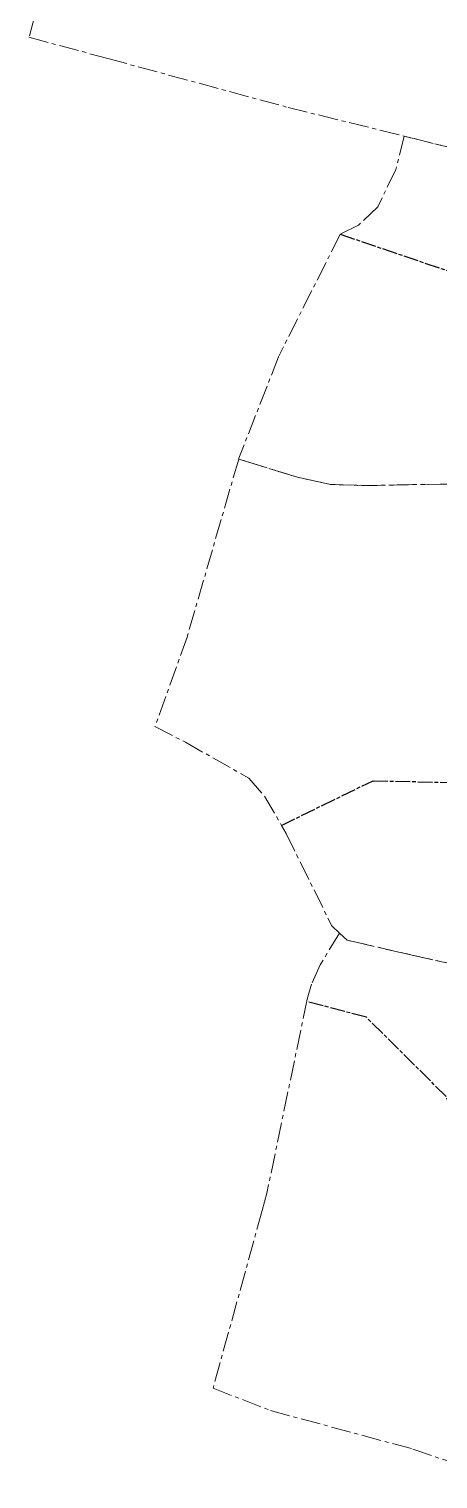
# Model space of a CAD drawing. Header units: millimetres. Extents: x 125232 to 134072, y 142885 to 152835.
# Drawn here: x 126953 to 127612, y 143425 to 145758 of the extents above; entities that cross this region are included whole.
import ezdxf

# ---------------------------------------------------------------- set-up
doc = ezdxf.new("R2010")
doc.units = ezdxf.units.MM
doc.linetypes.add('ACAD_ISO08W100', pattern=[36, 24, -3, 6, -3])
doc.linetypes.add('CENTER', pattern=[50.8, 31.75, -6.35, 6.35, -6.35])
doc.layers.add('super block', color=6, linetype='CENTER', lineweight=0)
doc.layers.add('老城北中心线', color=7, linetype='ACAD_ISO08W100')

msp = doc.modelspace()

# ---------------------------------------------------------------- linework, layer by layer
at = {"layer": 'super block'}
for points in [[(127639.4, 146640.6), (127426.4, 146483.9), (127273.2, 146370), (127153.9, 146279.2), (127110.2, 146249.6), (127102.6, 146247.8), (127092.8, 146207.1), (127050.7, 146033.5), (127027.9, 145982), (126988.9, 145875.8), (126953.5, 145745), (127080.3, 145710.7), (127370.7, 145632), (127557.8, 145585.7), (127949.9, 145488.6)], [(127615.7, 145025.8), (127497.6, 145023.5), (127497.6, 145023.4), (127438.9, 145025.4), (127385.9, 145036.9), (127291.3, 145066.2), (127208.2, 144779.7), (127156.4, 144636), (127205.5, 144610.3), (127307.8, 144552.5), (127332.8, 144523.6), (127360.2, 144476.6), (127367.6, 144463.8), (127441.1, 144315), (127453.6, 144303.4), (127466.2, 144291.8), (127558.8, 144270.6), (127653.3, 144249.4)]]:
    msp.add_lwpolyline(points, dxfattribs=at)
for points in [[(127957.2, 145238.1), (127953.1, 145336.1), (127949.9, 145488.6), (127557.8, 145585.7), (127544.5, 145532.2), (127515.2, 145471.9), (127484.2, 145442.6), (127454.9, 145427.9), (127355.4, 145230.8), (127291.6, 145067.3), (127291.3, 145066.2), (127385.9, 145036.9), (127438.9, 145025.4), (127495.9, 145023.4), (127615.7, 145025.8), (127702, 145025.8), (127768.4, 145019.1), (127960.1, 144997.4), (127962.5, 144997.1), (127961, 145093.8), (127959.7, 145163), (127959, 145193.5), (127958, 145212.4)], [(127754.6, 143676.1), (127781.9, 143835.2), (127806.5, 143939), (127887.8, 144238.6), (127887.8, 144238.8), (127881, 144239.8), (127713.2, 144241.7), (127653.3, 144249.4), (127558.8, 144270.6), (127466.2, 144291.8), (127453.6, 144303.4), (127422.6, 144252.2), (127408.3, 144221), (127401.6, 144197), (127336.7, 143885), (127329, 143857), (127250.1, 143571), (127342.6, 143535), (127571.6, 143473.1), (127639.6, 143449.6), (127691.1, 143424.9), (127722, 143550.9), (127745.5, 143631.4)]]:
    msp.add_lwpolyline(points, close=True, dxfattribs=at)
at = {"layer": '老城北中心线'}
for points in [[(127454.9, 145427.9), (127712.9, 145340.3), (127954.7, 145296.7)], [(127360.2, 144476.6), (127507.6, 144548.6), (127930.3, 144539)], [(127748.8, 143647.6), (127665.4, 143674.5), (127632.2, 143718.7), (127660.5, 143947.9), (127625.5, 144040.2), (127496.9, 144167.9), (127400.8, 144193.3)]]:
    msp.add_lwpolyline(points, dxfattribs=at)

doc.saveas('drawing.dxf')
